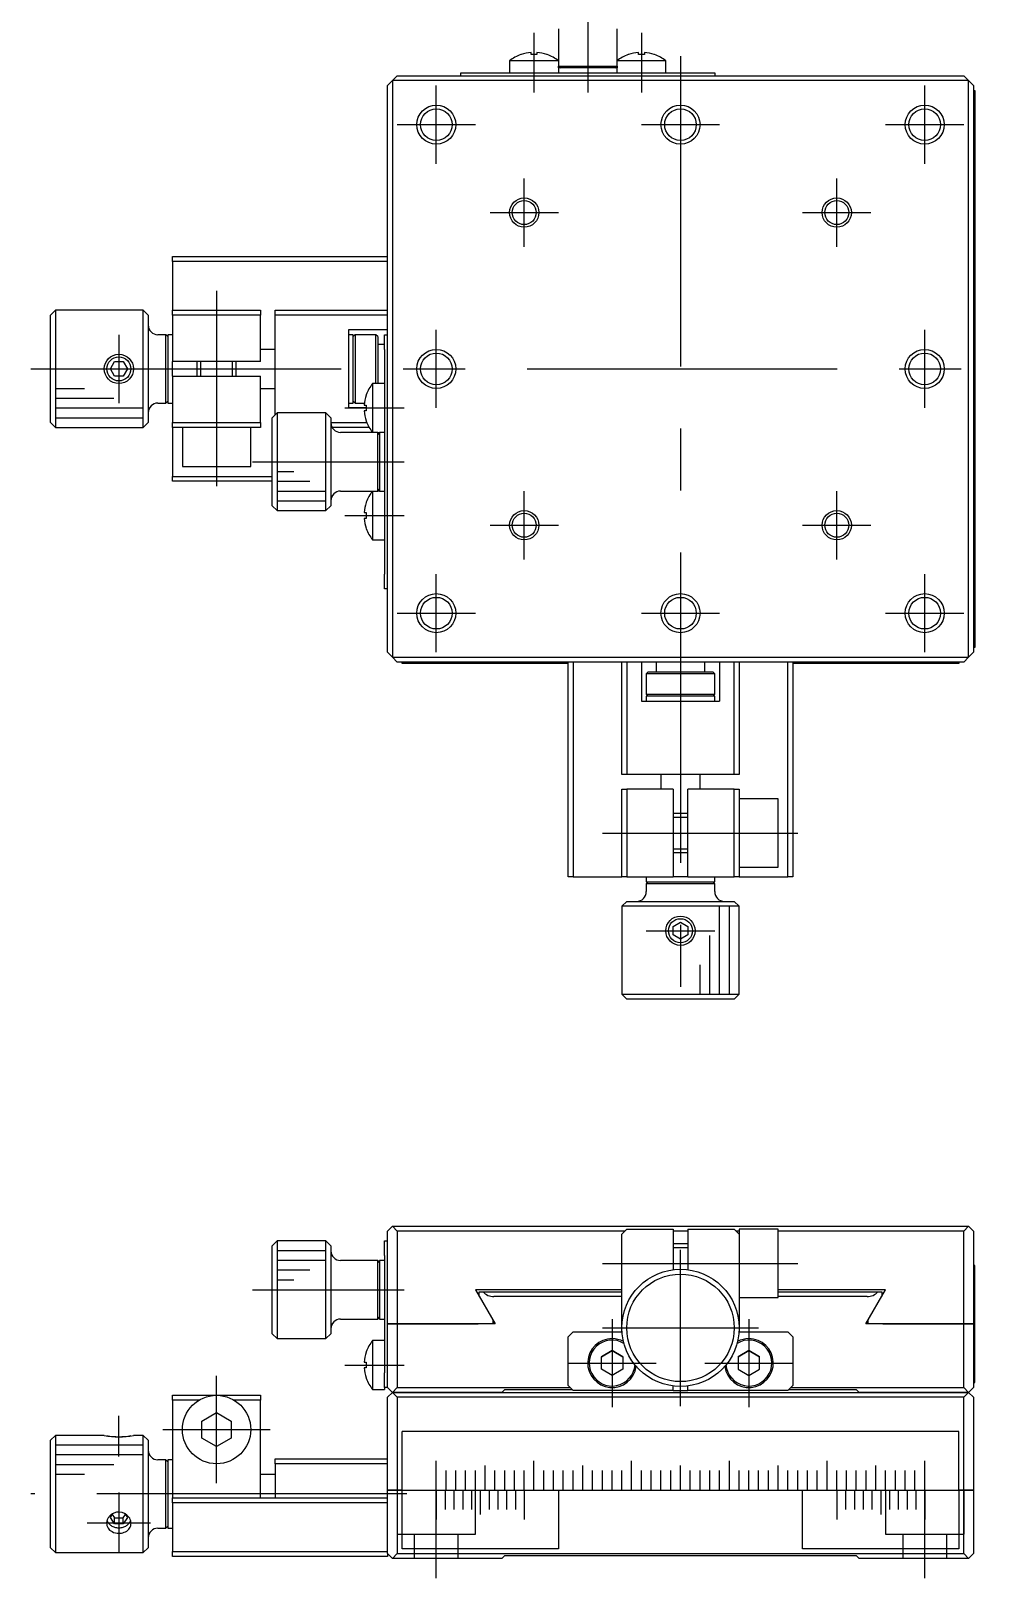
# Model space of a CAD drawing. Extents: x -127 to 232, y -124 to 118.
# Drawn here: x -66.5 to 32, y -123.8 to 34.6 of the extents above; entities that cross this region are included whole.
import ezdxf

# ---------------------------------------------------------------- set-up
doc = ezdxf.new("R2010")
doc.units = 0
doc.linetypes.add('CENTER', pattern=[50.8, 31.75, -6.35, 6.35, -6.35])
doc.linetypes.add('DASHED', pattern=[19.05, 12.7, -6.35])
doc.layers.get('0').update_dxf_attribs({"linetype": 'CONTINUOUS'})
doc.layers.add('CENTER', color=1, linetype='CENTER')

msp = doc.modelspace()

# ---------------------------------------------------------------- linework, layer by layer
at = {"color": 7, "linetype": 'CONTINUOUS'}
for p, q in [((-12.5, 34.8), (-12.5, 31)), ((-6.5, 31), (-6.5, 34.8)), ((-16.32, 32.17), (-16.35, 32.17)), ((-15.3, 32.17), (-15.3, 32.38)), ((-14.7, 32.17), (-15.3, 32.17)), ((-14.7, 32.38), (-14.7, 32.17)), ((-13.65, 32.17), (-13.68, 32.17)), ((-5.32, 32.17), (-5.35, 32.17)), ((-4.3, 32.17), (-4.3, 32.38)), ((-3.7, 32.17), (-4.3, 32.17)), ((-3.7, 32.38), (-3.7, 32.17)), ((-2.65, 32.17), (-2.68, 32.17)), ((-22.5, 30), (-22.5, 30.3)), ((-22.5, 30.3), (3.5, 30.3)), ((-17.5, 31.52), (-17.5, 30.3)), ((-12.5, 31.52), (-17.5, 31.52)), ((-12.5, 31), (-9.5, 31)), ((-12.5, 31), (-12.3, 30.8)), ((-12.5, 30.8), (-12.5, 31)), ((-6.5, 30.8), (-12.5, 30.8)), ((-12.5, 30.8), (-12.5, 30.3)), ((-12.3, 30.8), (-12.5, 30.8)), ((-9.5, 31), (-6.5, 31)), ((-6.7, 30.8), (-6.5, 31)), ((-6.5, 30.8), (-6.7, 30.8)), ((-1.5, 31.52), (-6.5, 31.52)), ((-6.5, 31), (-6.5, 30.8)), ((-6.5, 30.3), (-6.5, 30.8)), ((-1.5, 30.3), (-1.5, 31.52)), ((3.5, 30.3), (3.5, 30)), ((-29.5, 29.5), (-30, 29)), ((-30, -29), (-30, 29)), ((-29, 30), (-29.5, 29.5)), ((-29.5, 29.5), (-29.5, -29.5)), ((29.5, 29.5), (-29.5, 29.5)), ((-29, 30), (29, 30)), ((29.5, 29.5), (29, 30)), ((29.5, -29.5), (29.5, 29.5)), ((30, 29), (29.5, 29.5)), ((30, 29), (30, -29)), ((30, 28.5), (30.15, 28.5)), ((30.15, 28.5), (30.15, -28.5)), ((-52, 11.5), (-30, 11.5)), ((-52, 11), (-52, 11.5)), ((-30, 11), (-52, 11)), ((-52, 11), (-52, 6)), ((-64, 6), (-64.5, 5.5)), ((-64.5, -5.5), (-64.5, 5.5)), ((-55, 6), (-64, 6)), ((-64, 6), (-64, -6)), ((-55, -6), (-55, 6)), ((-54.5, 5.5), (-55, 6)), ((-54.5, 5.5), (-54.5, -5.5)), ((-52, 6), (-43, 6)), ((-52, 5.5), (-52, 6)), ((-52, 5.5), (-52, 0.75)), ((-43, 5.5), (-52, 5.5)), ((-43, 6), (-43, 5.5)), ((-43, 0.75), (-43, 5.5)), ((-41.5, 6), (-30, 6)), ((-41.5, 5.5), (-41.5, 6)), ((-30, 5.5), (-41.5, 5.5)), ((-41.5, -4.7), (-41.5, 5.5)), ((-52.7, 3.5), (-53.5, 3.5)), ((-52.7, -3.5), (-52.7, 3.5)), ((-52.5, 3.3), (-52.7, 3.5)), ((-52.5, 3.5), (-52.5, -3.5)), ((-52.5, 3.5), (-52.5, 3.3)), ((-52, 3.5), (-52.5, 3.5)), ((-30, 4), (-34, 4)), ((-34, 4), (-34, -4)), ((-33.5, 3.5), (-34, 3.5)), ((-33.5, -3.5), (-33.5, 3.5)), ((-33.3, 3.5), (-33.5, 3.3)), ((-33.5, 3.3), (-33.5, 3.5)), ((-33.3, 3.5), (-33.3, -3.5)), ((-31.2, 3.5), (-33.3, 3.5)), ((-31.2, -1.5), (-31.2, 3.5)), ((-31, 3.3), (-31.2, 3.5)), ((-31, 3.3), (-31, -1.5)), ((-30.3, 3.5), (-30, 3.5)), ((-30.3, 2), (-30.3, 3.5)), ((-41.5, 2), (-43, 2)), ((-30.3, 2.5), (-31, 2.5)), ((-30.3, 2), (-30.3, -21)), ((-58.37, 0), (-57.93, 0.75)), ((-57.93, -0.75), (-58.37, 0)), ((-57.93, 0.75), (-57.07, 0.75)), ((-57.07, 0.75), (-56.63, 0)), ((-56.63, 0), (-57.07, -0.75)), ((-43, 0.75), (-52, 0.75)), ((-52, -0.75), (-52, 0.75)), ((-49.5, 0.75), (-49.5, -0.75)), ((-45.5, -0.75), (-45.5, 0.75)), ((-57.07, -0.75), (-57.93, -0.75)), ((-52, -0.75), (-43, -0.75)), ((-52, -0.75), (-52, -5.5)), ((-43, -5.5), (-43, -0.75)), ((-31.52, -1.5), (-31.52, -6.5)), ((-30.3, -1.5), (-31.52, -1.5)), ((-64, -2), (-61, -2)), ((-64, -3), (-58, -3)), ((-43, -2), (-41.5, -2)), ((-32.17, -2.65), (-32.17, -2.68)), ((-64, -4), (-55, -4)), ((-53.5, -3.5), (-52.7, -3.5)), ((-52.7, -3.5), (-52.5, -3.3)), ((-52.5, -3.3), (-52.5, -3.5)), ((-52.5, -3.5), (-52, -3.5)), ((-41.3, -4.5), (-41.8, -5)), ((-41.3, -4.5), (-41.3, -14.5)), ((-36.3, -4.5), (-41.3, -4.5)), ((-36.3, -9.5), (-36.3, -4.5)), ((-35.8, -5), (-36.3, -4.5)), ((-34, -3.5), (-33.5, -3.5)), ((-32.17, -4), (-34, -4)), ((-33.5, -3.5), (-33.5, -3.3)), ((-33.5, -3.3), (-33.3, -3.5)), ((-33.3, -3.5), (-32.36, -3.5)), ((-32.38, -3.7), (-32.17, -3.7)), ((-32.17, -4.3), (-32.38, -4.3)), ((-32.17, -3.7), (-32.17, -4.3)), ((-64.5, -5.5), (-64, -6)), ((-64, -5), (-55, -5)), ((-64, -6), (-55, -6)), ((-55, -6), (-54.5, -5.5)), ((-52, -5.5), (-43, -5.5)), ((-52, -6), (-52, -5.5)), ((-52, -6), (-52, -11)), ((-49.3, -6), (-52, -6)), ((-51, -6), (-51, -10)), ((-45.7, -6), (-49.3, -6)), ((-43, -6), (-45.7, -6)), ((-44, -10), (-44, -6)), ((-43, -5.5), (-43, -6)), ((-41.8, -14), (-41.8, -5)), ((-35.8, -5), (-35.8, -9.5)), ((-35.8, -5.5), (-32.11, -5.5)), ((-31.86, -6), (-35.67, -6)), ((-32.17, -5.32), (-32.17, -5.35)), ((-31, -6.5), (-34.8, -6.5)), ((-31, -9.5), (-31, -6.5)), ((-30.8, -6.7), (-31, -6.5)), ((-31, -6.5), (-30.8, -6.5)), ((-30.8, -6.5), (-30.8, -12.5)), ((-30.8, -6.5), (-30.8, -6.7)), ((-30.3, -6.5), (-30.8, -6.5)), ((-36.3, -14.5), (-36.3, -9.5)), ((-35.8, -9.5), (-35.8, -14)), ((-31, -12.5), (-31, -9.5)), ((-52, -11), (-41.8, -11)), ((-52, -11.5), (-52, -11)), ((-51, -10), (-44, -10)), ((-41.3, -10.5), (-39.6, -10.5)), ((-41.8, -11.5), (-52, -11.5)), ((-41.3, -11.5), (-37.95, -11.5)), ((-41.3, -12.5), (-36.3, -12.5)), ((-34.8, -12.5), (-31, -12.5)), ((-31.52, -12.5), (-31.52, -17.5)), ((-31, -12.5), (-30.8, -12.3)), ((-30.8, -12.5), (-31, -12.5)), ((-30.8, -12.3), (-30.8, -12.5)), ((-30.8, -12.5), (-30.3, -12.5)), ((-41.8, -14), (-41.3, -14.5)), ((-41.3, -13.5), (-36.3, -13.5)), ((-36.3, -14.5), (-35.8, -14)), ((-32.17, -13.65), (-32.17, -13.68)), ((-41.3, -14.5), (-36.3, -14.5)), ((-32.38, -14.7), (-32.17, -14.7)), ((-32.17, -15.3), (-32.38, -15.3)), ((-32.17, -14.7), (-32.17, -15.3)), ((-32.17, -16.32), (-32.17, -16.35)), ((-31.52, -17.5), (-30.3, -17.5)), ((-30.3, -22.5), (-30.3, -21)), ((-30, -22.5), (-30.3, -22.5)), ((30.15, -28.5), (30, -28.5)), ((-30, -29), (-29.5, -29.5)), ((-29.5, -29.5), (29.5, -29.5)), ((-29.5, -29.5), (-29, -30)), ((29, -30), (-29, -30)), ((-28.5, -30.15), (-28.5, -30)), ((-11.5, -52), (-11.5, -30)), ((-11, -30), (-11, -52)), ((-6, -41.5), (-6, -30)), ((-5.5, -30), (-5.5, -41.5)), ((-4, -30), (-4, -34)), ((-2.5, -30), (-2.5, -31)), ((2.5, -31), (2.5, -30)), ((4, -30), (4, -34)), ((5.5, -41.5), (5.5, -30)), ((6, -30), (6, -41.5)), ((11, -52), (11, -30)), ((11.5, -30), (11.5, -52)), ((28.5, -30), (28.5, -30.15)), ((29, -30), (29.5, -29.5)), ((29.5, -29.5), (30, -29)), ((-11.5, -30.15), (-28.5, -30.15)), ((-3.3, -31), (-3.5, -31.2)), ((3.5, -31.2), (-3.5, -31.2)), ((-3.5, -31.2), (-3.5, -33.3)), ((-3.3, -31), (3.3, -31)), ((3.5, -31.2), (3.3, -31)), ((3.5, -33.3), (3.5, -31.2)), ((28.5, -30.15), (11.5, -30.15)), ((-4, -34), (4, -34)), ((-3.5, -33.3), (3.5, -33.3)), ((-3.5, -33.3), (-3.3, -33.5)), ((3.5, -33.5), (-3.5, -33.5)), ((-3.5, -33.5), (-3.5, -34)), ((-3.3, -33.5), (-3.5, -33.5)), ((3.3, -33.5), (3.5, -33.3)), ((3.5, -33.5), (3.3, -33.5)), ((3.5, -34), (3.5, -33.5)), ((-5.5, -41.5), (-6, -41.5)), ((5.5, -41.5), (-5.5, -41.5)), ((-2, -41.5), (-2, -43)), ((2, -43), (2, -41.5)), ((6, -41.5), (5.5, -41.5)), ((-6, -52), (-6, -43)), ((-6, -43), (-5.5, -43)), ((-5.5, -43), (-5.5, -52)), ((-0.75, -43), (-5.5, -43)), ((-0.75, -43), (-0.75, -52)), ((0.75, -52), (0.75, -43)), ((5.5, -43), (0.75, -43)), ((5.5, -52), (5.5, -43)), ((5.5, -43), (6, -43)), ((6, -43), (6, -45.7)), ((10, -44), (6, -44)), ((10, -51), (10, -44)), ((0.75, -45.5), (-0.75, -45.5)), ((6, -45.7), (6, -49.3)), ((-0.75, -49.5), (0.75, -49.5)), ((6, -49.3), (6, -52)), ((-11, -52), (-11.5, -52)), ((-11, -52), (-6, -52)), ((-5.5, -52), (-6, -52)), ((-5.5, -52), (-0.75, -52)), ((-3.5, -52), (-3.5, -52.5)), ((0.75, -52), (-0.75, -52)), ((0.75, -52), (5.5, -52)), ((3.5, -52.5), (3.5, -52)), ((6, -52), (5.5, -52)), ((6, -51), (10, -51)), ((6, -52), (11, -52)), ((11.5, -52), (11, -52)), ((-3.5, -52.5), (3.5, -52.5)), ((-3.5, -52.5), (-3.3, -52.5)), ((-3.3, -52.5), (-3.5, -52.7)), ((3.5, -52.7), (-3.5, -52.7)), ((-3.5, -52.7), (-3.5, -53.5)), ((3.5, -52.7), (3.3, -52.5)), ((3.3, -52.5), (3.5, -52.5)), ((3.5, -53.5), (3.5, -52.7)), ((-5.5, -54.5), (-6, -55)), ((-6, -55), (-6, -64)), ((6, -55), (-6, -55)), ((-5.5, -54.5), (5.5, -54.5)), ((4, -64), (4, -55)), ((5, -64), (5, -55)), ((6, -55), (5.5, -54.5)), ((6, -64), (6, -55)), ((-0.75, -57.07), (0, -56.63)), ((0, -56.63), (0.75, -57.07)), ((-0.75, -57.93), (-0.75, -57.07)), ((0, -58.37), (-0.75, -57.93)), ((0.75, -57.93), (0, -58.37)), ((0.75, -57.07), (0.75, -57.93)), ((3, -64), (3, -58)), ((2, -64), (2, -61)), ((-6, -64), (6, -64)), ((-6, -64), (-5.5, -64.5)), ((5.5, -64.5), (-5.5, -64.5)), ((5.5, -64.5), (6, -64)), ((-30, -88.25), (-29.5, -87.75)), ((-30, -97.75), (-30, -88.25)), ((-29.5, -87.75), (29.5, -87.75)), ((-29.5, -87.75), (-29, -88.25)), ((-5.7, -88.25), (-29, -88.25)), ((-29, -88.25), (-29, -97.75)), ((-5.5, -88.05), (-6, -88.55)), ((-6, -98.15), (-6, -88.55)), ((-5.5, -88.05), (-0.75, -88.05)), ((-0.75, -88.05), (-0.75, -92.2)), ((0.75, -88.25), (-0.75, -88.25)), ((0.75, -88.05), (0.75, -92.2)), ((0.75, -88.05), (5.5, -88.05)), ((6, -88.55), (5.5, -88.05)), ((6, -88.25), (5.7, -88.25)), ((10, -88.05), (6, -88.05)), ((6, -88.05), (6, -88.55)), ((6, -88.55), (6, -98.15)), ((10, -95.05), (10, -88.05)), ((29, -88.25), (10, -88.25)), ((29, -88.25), (29.5, -87.75)), ((29, -97.75), (29, -88.25)), ((29.5, -87.75), (30, -88.25)), ((30, -88.25), (30, -97.75)), ((-41.3, -89.25), (-41.8, -89.75)), ((-41.8, -98.75), (-41.8, -89.75)), ((-41.3, -89.25), (-41.3, -99.25)), ((-36.3, -89.25), (-41.3, -89.25)), ((-36.3, -90.25), (-41.3, -90.25)), ((-36.3, -99.25), (-36.3, -89.25)), ((-35.8, -89.75), (-36.3, -89.25)), ((-35.8, -89.75), (-35.8, -98.75)), ((-30.3, -89.25), (-30, -89.25)), ((-30.3, -90.75), (-30.3, -89.25)), ((0.75, -89.55), (-0.75, -89.55)), ((-36.3, -91.25), (-41.3, -91.25)), ((-31, -91.25), (-34.8, -91.25)), ((-30.8, -91.45), (-31, -91.25)), ((-31, -97.25), (-31, -91.25)), ((-30.8, -91.25), (-30.8, -97.25)), ((-30.3, -91.25), (-30.8, -91.25)), ((-30.8, -91.45), (-30.8, -97.05)), ((-30.3, -90.75), (-30.3, -102.75)), ((30.15, -91.75), (30, -91.75)), ((30.15, -97.75), (30.15, -91.75)), ((-37.95, -92.25), (-41.3, -92.25)), ((-39.6, -93.25), (-41.3, -93.25)), ((1.5, -92.34), (1.5, -92.34)), ((-6, -94.25), (-21, -94.25)), ((-21, -94.25), (-18.98, -97.75)), ((-20.6, -94.45), (-20.22, -94.45)), ((-20.6, -94.95), (-20.6, -94.45)), ((-20.22, -94.45), (-6, -94.45)), ((-6, -94.95), (-19.1, -94.95)), ((21, -94.25), (10, -94.25)), ((10, -94.45), (20.22, -94.45)), ((19.1, -94.95), (10, -94.95)), ((18.98, -97.75), (21, -94.25)), ((20.22, -94.45), (20.6, -94.45)), ((20.6, -94.45), (20.6, -94.95)), ((6, -95.05), (10, -95.05)), ((-34.8, -97.25), (-31, -97.25)), ((-31, -97.25), (-30.8, -97.05)), ((-30.8, -97.25), (-30.3, -97.25)), ((-30, -104.25), (-30, -97.75)), ((-30, -97.75), (-29, -97.75)), ((-29, -97.75), (-30, -97.75)), ((-29, -97.75), (-29, -104.25)), ((-20.7, -97.75), (-29, -97.75)), ((-29, -97.75), (-20.7, -97.75)), ((-18.98, -97.75), (-20.7, -97.75)), ((-19.2, -97.37), (-19.2, -97.75)), ((-19.1, -97.54), (-18.98, -97.75)), ((-6, -98.55), (-6, -98.15)), ((6, -98.15), (6, -98.55)), ((18.98, -97.75), (19.1, -97.54)), ((20.7, -97.75), (18.98, -97.75)), ((19.2, -97.75), (19.2, -97.37)), ((29, -97.75), (20.7, -97.75)), ((20.7, -97.75), (29, -97.75)), ((29, -104.25), (29, -97.75)), ((29, -97.75), (30, -97.75)), ((30, -97.75), (29, -97.75)), ((30, -97.75), (30, -104.25)), ((30, -97.75), (30.15, -97.75)), ((30, -97.75), (30.15, -97.75)), ((30.15, -103.75), (30.15, -97.75)), ((-41.8, -98.75), (-41.3, -99.25)), ((-41.3, -99.25), (-36.3, -99.25)), ((-36.3, -99.25), (-35.8, -98.75)), ((-31.52, -99.45), (-31.52, -101.95)), ((-30.3, -99.45), (-31.52, -99.45)), ((-11, -98.55), (-11.5, -99.05)), ((-11.5, -104.05), (-11.5, -99.05)), ((-11, -98.55), (-6, -98.55)), ((6, -98.55), (11, -98.55)), ((11.5, -99.05), (11, -98.55)), ((11.5, -99.05), (11.5, -104.05)), ((-32.17, -100.6), (-32.17, -100.64)), ((-7, -100.48), (-8.1, -101.12)), ((-8.1, -101.12), (-7, -100.48)), ((-8.1, -102.39), (-8.1, -101.12)), ((-5.9, -101.12), (-7, -100.48)), ((-7, -100.48), (-5.9, -101.12)), ((-5.9, -101.12), (-5.9, -102.39)), ((5.78, -99.76), (5.78, -99.76)), ((5.9, -101.12), (7, -100.48)), ((7, -100.48), (5.9, -101.12)), ((5.9, -101.12), (5.9, -102.39)), ((7, -100.48), (8.1, -101.12)), ((8.1, -101.12), (7, -100.48)), ((8.1, -102.39), (8.1, -101.12)), ((-32.38, -101.65), (-32.17, -101.65)), ((-32.17, -102.25), (-32.38, -102.25)), ((-32.17, -101.65), (-32.17, -102.25)), ((-31.52, -101.95), (-31.52, -104.45)), ((-30.3, -104.25), (-30.3, -102.75)), ((-7, -103.02), (-8.1, -102.39)), ((-5.9, -102.39), (-7, -103.02)), ((5.9, -102.39), (7, -103.02)), ((7, -103.02), (8.1, -102.39)), ((-32.17, -103.27), (-32.17, -103.3)), ((-31.52, -104.45), (-30.3, -104.45)), ((-30.3, -104.25), (-30.3, -104.45)), ((-30, -104.25), (-30.3, -104.25)), ((-29.5, -104.75), (-30, -104.25)), ((-29, -104.25), (-29.5, -104.75)), ((-29, -104.25), (-11.3, -104.25)), ((-18.3, -104.75), (-18, -104.45)), ((-18, -104.45), (-11.1, -104.45)), ((-11.5, -104.05), (-11, -104.55)), ((-0.75, -104.55), (-0.75, -104.11)), ((0.75, -104.55), (0.75, -104.11)), ((11, -104.55), (11.5, -104.05)), ((11.1, -104.45), (18, -104.45)), ((11.3, -104.25), (29, -104.25)), ((18, -104.45), (18.3, -104.75)), ((29.5, -104.75), (29, -104.25)), ((30, -104.25), (29.5, -104.75)), ((30, -103.75), (30.15, -103.75)), ((-52, -105.05), (-47.5, -105.05)), ((-52, -105.55), (-52, -105.05)), ((-52, -105.55), (-52, -115.55)), ((-49.3, -105.55), (-52, -105.55)), ((-47.5, -105.05), (-43, -105.05)), ((-43, -105.55), (-45.7, -105.55)), ((-43, -105.05), (-43, -105.55)), ((-43, -115.55), (-43, -105.55)), ((-30, -105.25), (-29.5, -104.75)), ((-30, -114.75), (-30, -105.25)), ((-29.5, -104.75), (-18.3, -104.75)), ((-18.3, -104.75), (-29.5, -104.75)), ((-29.5, -104.75), (-29, -105.25)), ((29, -105.25), (-29, -105.25)), ((-29, -105.25), (-29, -114.75)), ((-18.3, -104.75), (18.3, -104.75)), ((-0.75, -104.55), (-11, -104.55)), ((-0.75, -104.55), (0.75, -104.55)), ((11, -104.55), (0.75, -104.55)), ((18.3, -104.75), (29.5, -104.75)), ((29.5, -104.75), (18.3, -104.75)), ((29, -105.25), (29.5, -104.75)), ((29, -114.75), (29, -105.25)), ((29.5, -104.75), (30, -105.25)), ((30, -105.25), (30, -114.75)), ((-49, -107.69), (-47.5, -106.82)), ((-47.5, -106.82), (-46, -107.69)), ((-64, -109.15), (-64.5, -109.65)), ((-59, -109.15), (-64, -109.15)), ((-64, -109.15), (-64, -121.15)), ((-55, -109.15), (-56, -109.15)), ((-55, -115.15), (-55, -109.15)), ((-54.5, -109.65), (-55, -109.15)), ((-49, -109.42), (-49, -107.69)), ((-46, -107.69), (-46, -109.42)), ((28.5, -108.75), (-28.5, -108.75)), ((-28.5, -114.75), (-28.5, -108.75)), ((28.5, -114.75), (28.5, -108.75)), ((-64.5, -120.65), (-64.5, -109.65)), ((-55, -110.15), (-64, -110.15)), ((-54.5, -109.65), (-54.5, -115.15)), ((-47.5, -110.29), (-49, -109.42)), ((-46, -109.42), (-47.5, -110.29)), ((-55, -111.15), (-64, -111.15)), ((-58, -112.15), (-64, -112.15)), ((-52.7, -111.65), (-53.5, -111.65)), ((-52.7, -115.15), (-52.7, -111.65)), ((-52.5, -111.85), (-52.7, -111.65)), ((-52.5, -111.65), (-52.5, -115.15)), ((-52, -111.65), (-52.5, -111.65)), ((-41.5, -111.55), (-30, -111.55)), ((-41.5, -112.05), (-41.5, -111.55)), ((-30, -112.05), (-41.5, -112.05)), ((-41.5, -112.05), (-41.5, -115.55)), ((-25, -112.25), (-25, -111.75)), ((-25, -112.75), (-25, -112.25)), ((-20, -112.75), (-20, -112.25)), ((-15, -112.25), (-15, -111.75)), ((-15, -112.75), (-15, -112.25)), ((-10, -112.75), (-10, -112.25)), ((-5, -112.25), (-5, -111.75)), ((-5, -112.75), (-5, -112.25)), ((0, -112.75), (0, -112.25)), ((5, -112.25), (5, -111.75)), ((5, -112.75), (5, -112.25)), ((10, -112.75), (10, -112.25)), ((15, -112.25), (15, -111.75)), ((15, -112.75), (15, -112.25)), ((20, -112.75), (20, -112.25)), ((25, -112.25), (25, -111.75)), ((25, -112.75), (25, -112.25)), ((-61, -113.15), (-64, -113.15)), ((-41.5, -113.15), (-43, -113.15)), ((-25, -114.75), (-25, -112.75)), ((-24, -114.75), (-24, -112.75)), ((-23, -114.75), (-23, -112.75)), ((-22, -114.75), (-22, -112.75)), ((-21, -114.75), (-21, -112.75)), ((-20, -114.75), (-20, -112.75)), ((-19, -114.75), (-19, -112.75)), ((-18, -114.75), (-18, -112.75)), ((-17, -114.75), (-17, -112.75)), ((-16, -114.75), (-16, -112.75)), ((-15, -114.75), (-15, -112.75)), ((-14, -114.75), (-14, -112.75)), ((-13, -114.75), (-13, -112.75)), ((-12, -114.75), (-12, -112.75)), ((-11, -114.75), (-11, -112.75)), ((-10, -114.75), (-10, -112.75)), ((-9, -114.75), (-9, -112.75)), ((-8, -114.75), (-8, -112.75)), ((-7, -114.75), (-7, -112.75)), ((-6, -114.75), (-6, -112.75)), ((-5, -114.75), (-5, -112.75)), ((-4, -114.75), (-4, -112.75)), ((-3, -114.75), (-3, -112.75)), ((-2, -114.75), (-2, -112.75)), ((-1, -114.75), (-1, -112.75)), ((0, -114.75), (0, -112.75)), ((1, -114.75), (1, -112.75)), ((2, -114.75), (2, -112.75)), ((3, -114.75), (3, -112.75)), ((4, -114.75), (4, -112.75)), ((5, -114.75), (5, -112.75)), ((6, -114.75), (6, -112.75)), ((7, -114.75), (7, -112.75)), ((8, -114.75), (8, -112.75)), ((9, -114.75), (9, -112.75)), ((10, -114.75), (10, -112.75)), ((11, -114.75), (11, -112.75)), ((12, -114.75), (12, -112.75)), ((13, -114.75), (13, -112.75)), ((14, -114.75), (14, -112.75)), ((15, -114.75), (15, -112.75)), ((16, -114.75), (16, -112.75)), ((17, -114.75), (17, -112.75)), ((18, -114.75), (18, -112.75)), ((19, -114.75), (19, -112.75)), ((20, -114.75), (20, -112.75)), ((21, -114.75), (21, -112.75)), ((22, -114.75), (22, -112.75)), ((23, -114.75), (23, -112.75)), ((24, -114.75), (24, -112.75)), ((25, -114.75), (25, -112.75)), ((-55, -121.15), (-55, -115.15)), ((-54.5, -115.15), (-54.5, -120.65)), ((-52.7, -118.65), (-52.7, -115.15)), ((-52.5, -115.15), (-52.5, -118.65)), ((-52, -115.55), (-30, -115.55)), ((-52, -116.05), (-52, -115.55)), ((-30, -121.25), (-30, -114.75)), ((-30, -114.75), (-29, -114.75)), ((-29, -114.75), (-30, -114.75)), ((-29, -114.75), (-29, -121.25)), ((-28.51, -114.75), (-29, -114.75)), ((-29, -114.75), (-28.51, -114.75)), ((-28.5, -120.75), (-28.5, -114.75)), ((-28.5, -114.75), (-25.01, -114.75)), ((-28.5, -114.75), (-25.01, -114.75)), ((-25.01, -114.75), (-25, -114.75)), ((-25.01, -114.75), (-25, -114.75)), ((-25, -114.75), (-25, -116.75)), ((-25, -114.75), (-24.99, -114.75)), ((-25, -114.75), (-24.99, -114.75)), ((-24.99, -114.75), (-24.11, -114.75)), ((-24.99, -114.75), (-24.1, -114.75)), ((-24.11, -114.75), (-24.1, -114.75)), ((-24.1, -114.75), (-24.1, -116.75)), ((-24.1, -114.75), (-24.09, -114.75)), ((-24.1, -114.75), (-24.01, -114.75)), ((-24.09, -114.75), (-24, -114.75)), ((-24.01, -114.75), (-24, -114.75)), ((-24, -114.75), (-23.21, -114.75)), ((-24, -114.75), (-23.99, -114.75)), ((-23.99, -114.75), (-23.2, -114.75)), ((-23.21, -114.75), (-23.2, -114.75)), ((-23.2, -114.75), (-23.2, -116.75)), ((-23.2, -114.75), (-23.19, -114.75)), ((-23.2, -114.75), (-23.01, -114.75)), ((-23.19, -114.75), (-23, -114.75)), ((-23.01, -114.75), (-23, -114.75)), ((-23, -114.75), (-22.31, -114.75)), ((-23, -114.75), (-22.99, -114.75)), ((-22.99, -114.75), (-22.3, -114.75)), ((-22.31, -114.75), (-22.3, -114.75)), ((-22.3, -114.75), (-22.3, -116.75)), ((-22.3, -114.75), (-22.29, -114.75)), ((-22.3, -114.75), (-22.01, -114.75)), ((-22.29, -114.75), (-22, -114.75)), ((-22.01, -114.75), (-22, -114.75)), ((-22, -114.75), (-21.41, -114.75)), ((-22, -114.75), (-21.99, -114.75)), ((-21.99, -114.75), (-21.4, -114.75)), ((-21.41, -114.75), (-21.4, -114.75)), ((-21.4, -114.75), (-21.4, -116.75)), ((-21.4, -114.75), (-21.39, -114.75)), ((-21.4, -114.75), (-21.01, -114.75)), ((-21.39, -114.75), (-21, -114.75)), ((-21.01, -114.75), (-21, -114.75)), ((-21, -114.75), (-20.51, -114.75)), ((-21, -114.75), (-20.99, -114.75)), ((-20.99, -114.75), (-20.5, -114.75)), ((-20.51, -114.75), (-20.5, -114.75)), ((-20.5, -114.75), (-20.01, -114.75)), ((-20.5, -114.75), (-20.5, -116.75)), ((-20.5, -114.75), (-20.49, -114.75)), ((-20.49, -114.75), (-20, -114.75)), ((-20.01, -114.75), (-20, -114.75)), ((-20, -114.75), (-19.61, -114.75)), ((-20, -114.75), (-19.99, -114.75)), ((-19.99, -114.75), (-19.6, -114.75)), ((-19.61, -114.75), (-19.6, -114.75)), ((-19.6, -114.75), (-19.6, -116.75)), ((-19.6, -114.75), (-19.59, -114.75)), ((-19.6, -114.75), (-19.01, -114.75)), ((-19.59, -114.75), (-19, -114.75)), ((-19.01, -114.75), (-19, -114.75)), ((-19, -114.75), (-18.71, -114.75)), ((-19, -114.75), (-18.99, -114.75)), ((-18.99, -114.75), (-18.7, -114.75)), ((-18.71, -114.75), (-18.7, -114.75)), ((-18.7, -114.75), (-18.7, -116.75)), ((-18.7, -114.75), (-18.69, -114.75)), ((-18.7, -114.75), (-18.01, -114.75)), ((-18.69, -114.75), (-18, -114.75)), ((-18.01, -114.75), (-18, -114.75)), ((-18, -114.75), (-17.81, -114.75)), ((-18, -114.75), (-17.99, -114.75)), ((-17.99, -114.75), (-17.8, -114.75)), ((-17.81, -114.75), (-17.8, -114.75)), ((-17.8, -114.75), (-17.8, -116.75)), ((-17.8, -114.75), (-17.79, -114.75)), ((-17.8, -114.75), (-17.01, -114.75)), ((-17.79, -114.75), (-17, -114.75)), ((-17.01, -114.75), (-17, -114.75)), ((-17, -114.75), (-16.91, -114.75)), ((-17, -114.75), (-16.99, -114.75)), ((-16.99, -114.75), (-16.9, -114.75)), ((-16.91, -114.75), (-16.9, -114.75)), ((-16.9, -114.75), (-16.9, -116.75)), ((-16.9, -114.75), (-16.89, -114.75)), ((-16.9, -114.75), (-16.01, -114.75)), ((-16.89, -114.75), (-16.01, -114.75)), ((-16.01, -114.75), (-16, -114.75)), ((-16.01, -114.75), (-16, -114.75)), ((-16, -114.75), (-16, -116.75)), ((-16, -114.75), (-15.99, -114.75)), ((-16, -114.75), (-15.99, -114.75)), ((-15.99, -114.75), (-15, -114.75)), ((-15.99, -114.75), (-15.01, -114.75)), ((-15.01, -114.75), (-15, -114.75)), ((-15, -114.75), (-14, -114.75)), ((-15, -114.75), (-14.99, -114.75)), ((-14.99, -114.75), (-14.01, -114.75)), ((-14.01, -114.75), (-14, -114.75)), ((-14, -114.75), (-13, -114.75)), ((-14, -114.75), (-13.99, -114.75)), ((-13.99, -114.75), (-13.01, -114.75)), ((-13.01, -114.75), (-13, -114.75)), ((-13, -114.75), (-12.5, -114.75)), ((-13, -114.75), (-12.99, -114.75)), ((-12.99, -114.75), (-12.5, -114.75)), ((-12.5, -114.75), (-12.5, -120.75)), ((-12.5, -114.75), (-12.49, -114.75)), ((-12.49, -114.75), (-12, -114.75)), ((-12, -114.75), (-11, -114.75)), ((-11, -114.75), (-10, -114.75)), ((-10, -114.75), (-9, -114.75)), ((-9, -114.75), (-8, -114.75)), ((-8, -114.75), (-7, -114.75)), ((-7, -114.75), (-6, -114.75)), ((-6, -114.75), (-5, -114.75)), ((-5, -114.75), (-4, -114.75)), ((-4, -114.75), (-3, -114.75)), ((-3, -114.75), (-2, -114.75)), ((-2, -114.75), (-1, -114.75)), ((-1, -114.75), (0, -114.75)), ((0, -114.75), (1, -114.75)), ((1, -114.75), (2, -114.75)), ((2, -114.75), (3, -114.75)), ((3, -114.75), (4, -114.75)), ((4, -114.75), (5, -114.75)), ((5, -114.75), (6, -114.75)), ((6, -114.75), (7, -114.75)), ((7, -114.75), (8, -114.75)), ((8, -114.75), (9, -114.75)), ((9, -114.75), (10, -114.75)), ((10, -114.75), (11, -114.75)), ((11, -114.75), (12, -114.75)), ((12, -114.75), (12.49, -114.75)), ((12.49, -114.75), (12.5, -114.75)), ((12.5, -120.75), (12.5, -114.75)), ((12.5, -114.75), (13, -114.75)), ((12.5, -114.75), (12.99, -114.75)), ((12.99, -114.75), (13, -114.75)), ((13, -114.75), (14, -114.75)), ((13, -114.75), (13.01, -114.75)), ((13.01, -114.75), (13.99, -114.75)), ((13.99, -114.75), (14, -114.75)), ((14, -114.75), (15, -114.75)), ((14, -114.75), (14.01, -114.75)), ((14.01, -114.75), (14.99, -114.75)), ((14.99, -114.75), (15, -114.75)), ((15, -114.75), (15.99, -114.75)), ((15, -114.75), (15.01, -114.75)), ((15.01, -114.75), (15.99, -114.75)), ((15.99, -114.75), (16, -114.75)), ((15.99, -114.75), (16, -114.75)), ((16, -114.75), (16, -116.75)), ((16, -114.75), (16.01, -114.75)), ((16, -114.75), (16.01, -114.75)), ((16.01, -114.75), (16.89, -114.75)), ((16.01, -114.75), (16.9, -114.75)), ((16.89, -114.75), (16.9, -114.75)), ((16.9, -114.75), (16.9, -116.75)), ((16.9, -114.75), (16.91, -114.75)), ((16.9, -114.75), (16.99, -114.75)), ((16.91, -114.75), (17, -114.75)), ((16.99, -114.75), (17, -114.75)), ((17, -114.75), (17.79, -114.75)), ((17, -114.75), (17.01, -114.75)), ((17.01, -114.75), (17.8, -114.75)), ((17.79, -114.75), (17.8, -114.75)), ((17.8, -114.75), (17.8, -116.75)), ((17.8, -114.75), (17.81, -114.75)), ((17.8, -114.75), (17.99, -114.75)), ((17.81, -114.75), (18, -114.75)), ((17.99, -114.75), (18, -114.75)), ((18, -114.75), (18.69, -114.75)), ((18, -114.75), (18.01, -114.75)), ((18.01, -114.75), (18.7, -114.75)), ((18.69, -114.75), (18.7, -114.75)), ((18.7, -114.75), (18.7, -116.75)), ((18.7, -114.75), (18.71, -114.75)), ((18.7, -114.75), (18.99, -114.75)), ((18.71, -114.75), (19, -114.75)), ((18.99, -114.75), (19, -114.75)), ((19, -114.75), (19.59, -114.75)), ((19, -114.75), (19.01, -114.75)), ((19.01, -114.75), (19.6, -114.75)), ((19.59, -114.75), (19.6, -114.75)), ((19.6, -114.75), (19.99, -114.75)), ((19.6, -114.75), (19.6, -116.75)), ((19.6, -114.75), (19.61, -114.75)), ((19.61, -114.75), (20, -114.75)), ((19.99, -114.75), (20, -114.75)), ((20, -114.75), (20.49, -114.75)), ((20, -114.75), (20.01, -114.75)), ((20.01, -114.75), (20.5, -114.75)), ((20.49, -114.75), (20.5, -114.75)), ((20.5, -114.75), (20.5, -116.75)), ((20.5, -114.75), (20.51, -114.75)), ((20.5, -114.75), (20.99, -114.75)), ((20.51, -114.75), (21, -114.75)), ((20.99, -114.75), (21, -114.75)), ((21, -114.75), (21.39, -114.75)), ((21, -114.75), (21.01, -114.75)), ((21.01, -114.75), (21.4, -114.75)), ((21.39, -114.75), (21.4, -114.75)), ((21.4, -114.75), (21.4, -116.75)), ((21.4, -114.75), (21.41, -114.75)), ((21.4, -114.75), (21.99, -114.75)), ((21.41, -114.75), (22, -114.75)), ((21.99, -114.75), (22, -114.75)), ((22, -114.75), (22.29, -114.75)), ((22, -114.75), (22.01, -114.75)), ((22.01, -114.75), (22.3, -114.75)), ((22.29, -114.75), (22.3, -114.75)), ((22.3, -114.75), (22.99, -114.75)), ((22.3, -114.75), (22.3, -116.75)), ((22.3, -114.75), (22.31, -114.75)), ((22.31, -114.75), (23, -114.75)), ((22.99, -114.75), (23, -114.75)), ((23, -114.75), (23.19, -114.75)), ((23, -114.75), (23.01, -114.75)), ((23.01, -114.75), (23.2, -114.75)), ((23.19, -114.75), (23.2, -114.75)), ((23.2, -114.75), (23.2, -116.75)), ((23.2, -114.75), (23.21, -114.75)), ((23.2, -114.75), (23.99, -114.75)), ((23.21, -114.75), (24, -114.75)), ((23.99, -114.75), (24, -114.75)), ((24, -114.75), (24.09, -114.75)), ((24, -114.75), (24.01, -114.75)), ((24.01, -114.75), (24.1, -114.75)), ((24.09, -114.75), (24.1, -114.75)), ((24.1, -114.75), (24.1, -116.75)), ((24.1, -114.75), (24.11, -114.75)), ((24.1, -114.75), (24.99, -114.75)), ((24.11, -114.75), (24.99, -114.75)), ((24.99, -114.75), (25, -114.75)), ((24.99, -114.75), (25, -114.75)), ((25, -114.75), (25, -116.75)), ((25, -114.75), (25.01, -114.75)), ((25, -114.75), (25.01, -114.75)), ((25.01, -114.75), (28.5, -114.75)), ((25.01, -114.75), (28.5, -114.75)), ((28.5, -114.75), (28.5, -120.75)), ((29, -114.75), (28.51, -114.75)), ((28.51, -114.75), (29, -114.75)), ((29, -121.25), (29, -114.75)), ((29, -114.75), (30, -114.75)), ((30, -114.75), (29, -114.75)), ((30, -114.75), (30, -121.25)), ((-58.37, -117.55), (-58.1, -117.15)), ((-56.9, -117.15), (-56.63, -117.55)), ((-52, -116.05), (-52, -121.05)), ((-30, -116.05), (-52, -116.05)), ((-25, -116.75), (-25, -117.25)), ((-20.5, -116.75), (-20.5, -117.25)), ((-16, -116.75), (-16, -117.25)), ((16, -116.75), (16, -117.25)), ((20.5, -116.75), (20.5, -117.25)), ((25, -116.75), (25, -117.25)), ((-58.73, -117.94), (-58.75, -118.08)), ((-58.75, -118.08), (-58.75, -118.15)), ((-58.75, -118.15), (-58.74, -118.26)), ((-58.74, -118.26), (-58.72, -118.39)), ((-58.69, -117.81), (-58.73, -117.94)), ((-58.72, -118.39), (-58.67, -118.52)), ((-58.67, -117.93), (-58.7, -117.85)), ((-58.63, -117.67), (-58.69, -117.81)), ((-58.63, -118.01), (-58.67, -117.93)), ((-58.67, -118.52), (-58.61, -118.63)), ((-58.58, -117.59), (-58.63, -117.67)), ((-58.58, -118.09), (-58.63, -118.01)), ((-58.61, -118.63), (-58.53, -118.74)), ((-58.49, -117.47), (-58.58, -117.59)), ((-58.53, -118.17), (-58.58, -118.09)), ((-58.47, -118.24), (-58.53, -118.17)), ((-58.53, -118.74), (-58.44, -118.84)), ((-58.4, -118.3), (-58.47, -118.24)), ((-58.33, -118.36), (-58.4, -118.3)), ((-57.93, -118.2), (-58.37, -117.55)), ((-58.25, -118.42), (-58.33, -118.36)), ((-58.17, -118.47), (-58.25, -118.42)), ((-58.17, -117.25), (-57.93, -117.6)), ((-58.08, -118.51), (-58.17, -118.47)), ((-57.99, -118.55), (-58.08, -118.51)), ((-57.9, -118.58), (-57.99, -118.55)), ((-57.93, -117.6), (-57.07, -117.6)), ((-57.93, -118.2), (-57.93, -117.6)), ((-57.07, -118.2), (-57.93, -118.2)), ((-57.8, -118.6), (-57.9, -118.58)), ((-57.7, -118.62), (-57.8, -118.6)), ((-57.6, -118.63), (-57.7, -118.62)), ((-57.5, -118.64), (-57.6, -118.63)), ((-57.4, -118.63), (-57.5, -118.64)), ((-57.3, -118.62), (-57.4, -118.63)), ((-57.2, -118.6), (-57.3, -118.62)), ((-57.1, -118.58), (-57.2, -118.6)), ((-57.01, -118.55), (-57.1, -118.58)), ((-57.07, -117.6), (-56.83, -117.25)), ((-56.63, -117.55), (-57.07, -118.2)), ((-57.07, -118.2), (-57.07, -117.6)), ((-56.92, -118.51), (-57.01, -118.55)), ((-56.83, -118.47), (-56.92, -118.51)), ((-56.75, -118.42), (-56.83, -118.47)), ((-56.67, -118.36), (-56.75, -118.42)), ((-56.6, -118.3), (-56.67, -118.36)), ((-56.53, -118.24), (-56.6, -118.3)), ((-56.58, -118.85), (-56.48, -118.75)), ((-56.47, -118.17), (-56.53, -118.24)), ((-56.48, -118.75), (-56.4, -118.64)), ((-56.39, -117.64), (-56.47, -117.52)), ((-56.42, -118.09), (-56.47, -118.17)), ((-56.37, -118.01), (-56.42, -118.09)), ((-56.4, -118.64), (-56.33, -118.53)), ((-56.33, -117.77), (-56.39, -117.64)), ((-56.33, -117.93), (-56.37, -118.01)), ((-56.28, -117.91), (-56.33, -117.77)), ((-56.3, -117.85), (-56.33, -117.93)), ((-56.33, -118.53), (-56.28, -118.4)), ((-56.26, -118.04), (-56.28, -117.91)), ((-56.28, -118.4), (-56.26, -118.27)), ((-56.25, -118.15), (-56.26, -118.04)), ((-56.26, -118.27), (-56.25, -118.15)), ((-53.5, -118.65), (-52.7, -118.65)), ((-52.7, -118.65), (-52.5, -118.45)), ((-52.5, -118.65), (-52, -118.65)), ((-25, -117.25), (-25, -117.75)), ((-16, -117.25), (-16, -117.75)), ((16, -117.25), (16, -117.75)), ((25, -117.25), (25, -117.75)), ((-58.44, -118.84), (-58.33, -118.93)), ((-58.33, -118.93), (-58.2, -119)), ((-56.95, -119.07), (-56.81, -119.01)), ((-56.81, -119.01), (-56.69, -118.94)), ((-56.69, -118.94), (-56.58, -118.85)), ((-64.5, -120.65), (-64, -121.15)), ((-64, -121.15), (-55, -121.15)), ((-55, -121.15), (-54.5, -120.65)), ((-52, -121.05), (-30, -121.05)), ((-52, -121.55), (-52, -121.05)), ((-30, -121.55), (-52, -121.55)), ((-29.5, -121.75), (-30, -121.25)), ((-30, -121.25), (-30, -121.55)), ((-29, -121.25), (-29.5, -121.75)), ((-18.3, -121.75), (-29.5, -121.75)), ((-29, -121.25), (29, -121.25)), ((-12.5, -120.75), (-28.5, -120.75)), ((-18.3, -121.75), (-18, -121.45)), ((-18, -121.45), (18, -121.45)), ((28.5, -120.75), (12.5, -120.75)), ((18, -121.45), (18.3, -121.75)), ((29.5, -121.75), (18.3, -121.75)), ((29.5, -121.75), (29, -121.25)), ((30, -121.25), (29.5, -121.75))]:
    msp.add_line(p, q, dxfattribs=at)
at = {"color": 3, "linetype": 'CONTINUOUS'}
for p, q in [((-49.12, -0.75), (-49.12, 0.75)), ((-45.88, -0.75), (-45.88, 0.75)), ((-0.75, -45.88), (0.75, -45.88)), ((-0.75, -49.12), (0.75, -49.12)), ((-0.75, -89.93), (0.75, -89.93))]:
    msp.add_line(p, q, dxfattribs=at)
at = {"color": 3, "linetype": 'DASHED'}
for p, q in [((-29, -114.75), (-29, -119.25)), ((-21, -119.25), (-21, -114.75)), ((21, -114.75), (21, -119.25)), ((29, -114.75), (29, -119.25)), ((-29, -119.25), (-25, -119.25)), ((-27.25, -119.25), (-27.25, -121.75)), ((-25, -119.25), (-21, -119.25)), ((-22.75, -121.75), (-22.75, -119.25)), ((21, -119.25), (25, -119.25)), ((22.75, -119.25), (22.75, -121.75)), ((25, -119.25), (29, -119.25)), ((27.25, -121.75), (27.25, -119.25))]:
    msp.add_line(p, q, dxfattribs=at)
at = {"color": 3, "linetype": 'CONTINUOUS'}
for centre, radius in [((-25, 25), 2), ((0, 25), 2), ((25, 25), 2), ((-16, 16), 1.5), ((16, 16), 1.5), ((-25, 0), 2), ((25, 0), 2), ((-57.5, 0), 1.5), ((-16, -16), 1.5), ((16, -16), 1.5), ((-25, -25), 2), ((0, -25), 2), ((25, -25), 2), ((0, -57.5), 1.5)]:
    msp.add_circle(centre, radius, dxfattribs=at)
at = {"color": 7, "linetype": 'CONTINUOUS'}
for centre, radius in [((-25, 25), 1.62), ((0, 25), 1.62), ((25, 25), 1.62), ((-16, 16), 1.23), ((16, 16), 1.23), ((-25, 0), 1.62), ((25, 0), 1.62), ((-57.5, 0), 1.23), ((-16, -16), 1.23), ((16, -16), 1.23), ((-25, -25), 1.62), ((0, -25), 1.62), ((25, -25), 1.62), ((0, -57.5), 1.23), ((0, -98.15), 6), ((0, -98.15), 5.5), ((-47.5, -108.55), 3.5)]:
    msp.add_circle(centre, radius, dxfattribs=at)
for centre, radius, start, end in [((-15, 28.4), 4, 109.7246, 128.6822), ((-15, 28.4), 3.99, 94.3134, 109.2682), ((-15, 28.4), 3.99, 70.7318, 85.6866), ((-15, 28.4), 4, 51.3178, 70.2754), ((-4, 28.4), 4, 109.7246, 128.6822), ((-4, 28.4), 3.99, 94.3134, 109.2682), ((-4, 28.4), 3.99, 70.7318, 85.6866), ((-4, 28.4), 4, 51.3178, 70.2754), ((-53.5, 4.5), 1, 180, 270), ((-28.4, -4), 4, 141.3178, 160.2754), ((-28.4, -4), 3.99, 160.7318, 175.6866), ((-53.5, -4.5), 1, 90, 180), ((-28.4, -4), 3.99, 184.3134, 199.2682), ((-34.8, -5.5), 1, 180, 270), ((-28.4, -4), 4, 199.7246, 218.6822), ((-34.8, -13.5), 1, 90, 180), ((-28.4, -15), 4, 141.3178, 160.2754), ((-28.4, -15), 3.99, 160.7318, 175.6866), ((-28.4, -15), 3.99, 184.3134, 199.2682), ((-28.4, -15), 4, 199.7246, 218.6822), ((-4.5, -53.5), 1, 270, 0), ((4.5, -53.5), 1, 180, 270), ((-34.8, -90.25), 1, 180, 270), ((-19.1, -93.45), 1.5, 221.8103, 270), ((19.1, -93.45), 1.5, 270, 318.1897), ((-34.8, -98.25), 1, 90, 180), ((-28.4, -101.95), 4, 141.3178, 160.2754), ((-7, -101.75), 2.5, 90, 352.1409), ((-7, -101.75), 2.35, 58.8985, 355.5337), ((-7, -101.75), 2.5, 62.2913, 90), ((7, -101.75), 2.5, 187.8591, 90), ((7, -101.75), 2.35, 184.4663, 121.1015), ((7, -101.75), 2.5, 90, 117.7087), ((-28.4, -101.95), 3.99, 160.7318, 175.6866), ((-28.4, -101.95), 3.99, 184.3134, 199.2682), ((-28.4, -101.95), 4, 199.7246, 218.6822), ((-57.5, -103.48), 5.81, 257.7751, 282.2249), ((-53.5, -110.65), 1, 180, 270), ((-57.5, -118.29), 1.29, 36.8097, 140.0299), ((-53.5, -119.65), 1, 90, 180), ((-57.51, -117.66), 1.51, 242.8987, 270.4842), ((-57.5, -117.59), 1.58, 269.8578, 290.2718)]:
    msp.add_arc(centre, radius, start, end, dxfattribs=at)
at = {"color": 3, "linetype": 'CONTINUOUS'}
msp.add_arc((-57.5, -102.64), 6.68, 257.0217, 282.9783, dxfattribs=at)
at = {"layer": 'CENTER', "color": 1, "linetype": 'CENTER'}
for p, q in [((-9.5, 43.8), (-9.5, 28.3)), ((-15, 34.38), (-15, 28.3)), ((-4, 34.38), (-4, 28.3)), ((0, 32), (0, -66.5)), ((-25, 21), (-25, 29)), ((25, 21), (25, 29)), ((-29, 25), (-21, 25)), ((-4, 25), (4, 25)), ((21, 25), (29, 25)), ((-16, 12.5), (-16, 19.5)), ((16, 12.5), (16, 19.5)), ((-19.5, 16), (-12.5, 16)), ((12.5, 16), (19.5, 16)), ((-47.5, 8), (-47.5, -12)), ((-57.5, 3.5), (-57.5, -3.5)), ((-25, -4), (-25, 4)), ((25, -4), (25, 4)), ((-66.5, 0), (32, 0)), ((-34.38, -4), (-28.3, -4)), ((-43.8, -9.5), (-28.3, -9.5)), ((-16, -19.5), (-16, -12.5)), ((16, -19.5), (16, -12.5)), ((-34.38, -15), (-28.3, -15)), ((-19.5, -16), (-12.5, -16)), ((12.5, -16), (19.5, -16)), ((-25, -29), (-25, -21)), ((25, -29), (25, -21)), ((-29, -25), (-21, -25)), ((-4, -25), (4, -25)), ((21, -25), (29, -25)), ((-8, -47.5), (12, -47.5)), ((-3.5, -57.5), (3.5, -57.5)), ((0, -106.15), (0, -90.15)), ((-8, -91.55), (12, -91.55)), ((-43.8, -94.25), (-28.3, -94.25)), ((-8, -98.15), (8, -98.15)), ((-7, -97.25), (-7, -106.25)), ((7, -97.25), (7, -106.25)), ((-34.38, -101.95), (-28.3, -101.95)), ((-11.5, -101.75), (-2.5, -101.75)), ((2.5, -101.75), (11.5, -101.75)), ((-47.5, -114.05), (-47.5, -103.05)), ((-57.5, -111.32), (-57.5, -107.15)), ((-53, -108.55), (-42, -108.55)), ((-25, -123.75), (-25, -112.75)), ((25, -123.75), (25, -112.75)), ((-28, -115.15), (-66.5, -115.15)), ((-57.5, -115), (-57.5, -121.17)), ((-60.75, -118.09), (-54.25, -118.09))]:
    msp.add_line(p, q, dxfattribs=at)

doc.saveas('drawing.dxf')
